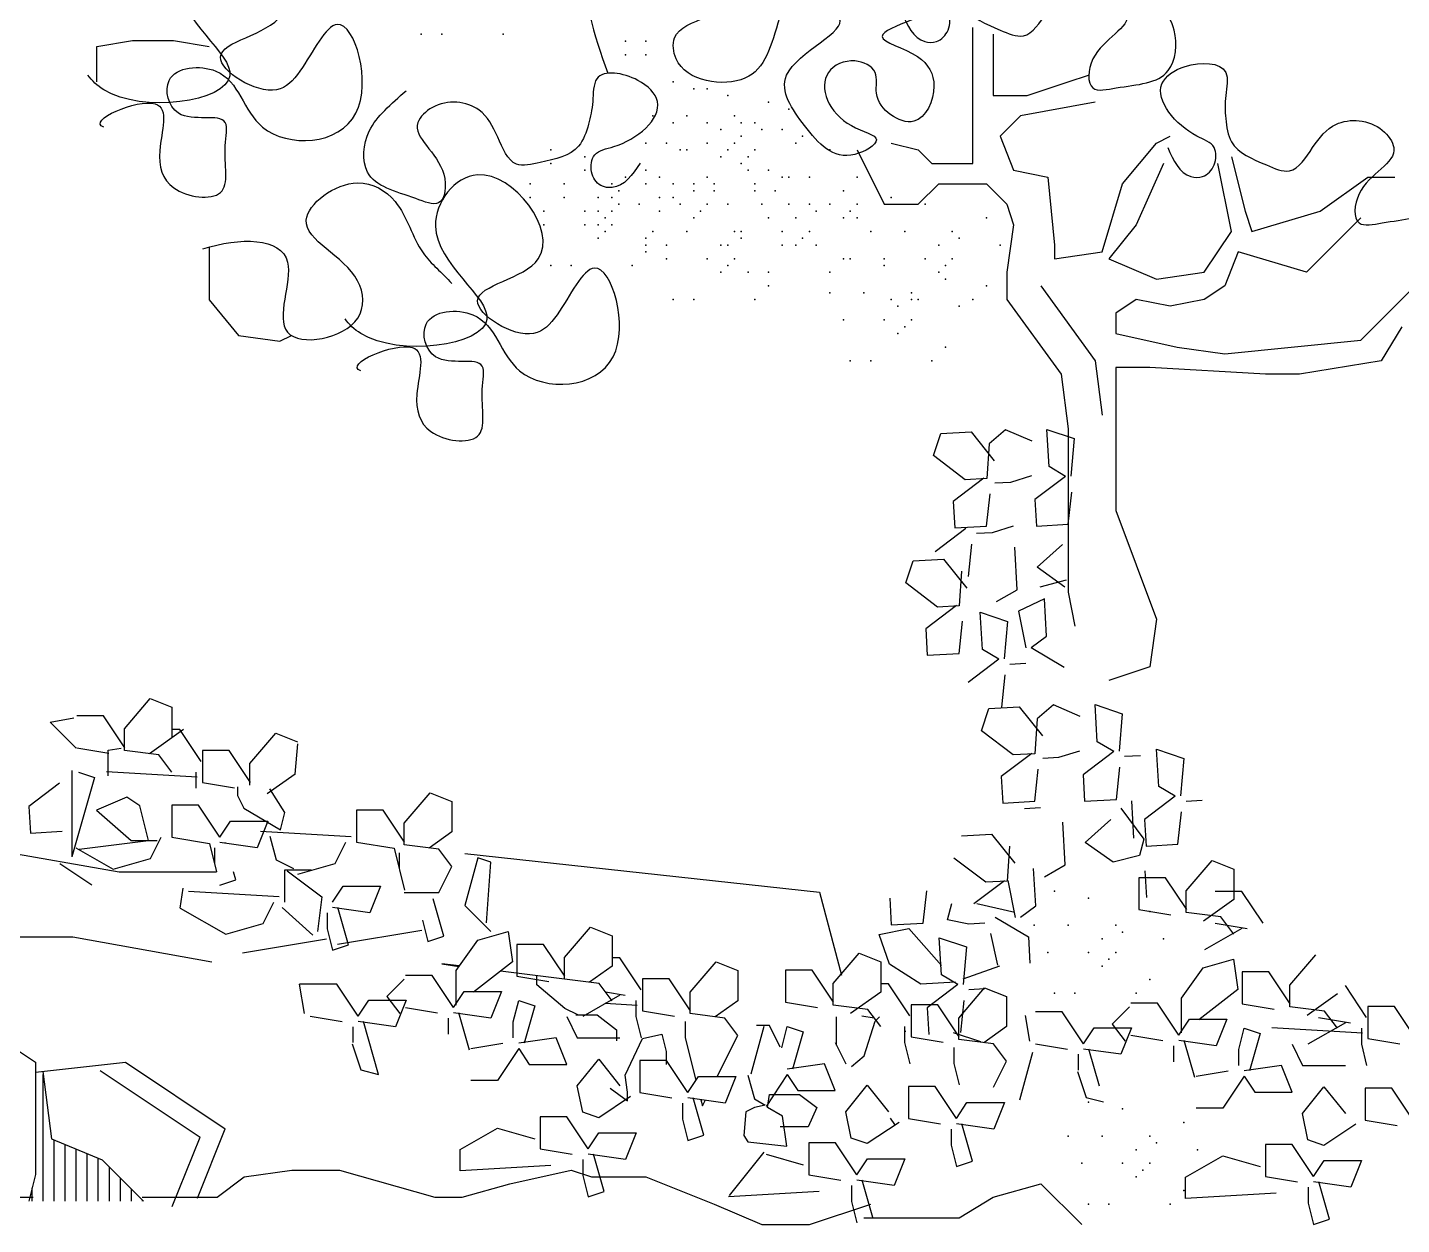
# Model space of a CAD drawing. Extents: x -15.8 to -8, y 56.1 to 69.5.
# Drawn here: x -12.624 to -10.648, y 66.645 to 68.366 of the extents above; entities that cross this region are included whole.
import ezdxf

# ---------------------------------------------------------------- set-up
doc = ezdxf.new("R2010")
doc.units = 0
doc.header["$LTSCALE"] = 0.01
doc.header["$MEASUREMENT"] = 0
doc.layers.add('MUEBLES', color=30, linetype='CONTINUOUS')

msp = doc.modelspace()

# ---------------------------------------------------------------- hatches: boundary and pattern name
at = {"layer": 'MUEBLES'}
h = msp.add_hatch(dxfattribs=at)
h.set_pattern_fill('LINE', color=256, scale=0.005, angle=90, style=0)
h.set_pattern_definition([(90, (-152.365038, -80.731848), (-0.015875, 1e-18), [])])
h.paths.add_polyline_path([(-12.457, 66.6782), (-12.4801, 66.7013), (-12.5165, 66.7377), (-12.5892, 66.7679), (-12.6021, 66.8648), (-12.6126, 66.8637), (-12.6126, 66.7165), (-12.6221, 66.6782)])

# ---------------------------------------------------------------- linework, layer by layer
for p, q in [((-11.2648, 68.3074), (-11.2648, 68.3661)), ((-12.5241, 68.3387), (-12.4732, 68.3472)), ((-12.5241, 68.2878), (-12.5241, 68.3387)), ((-12.4732, 68.3472), (-12.4139, 68.3472)), ((-12.4139, 68.3472), (-12.3629, 68.3387)), ((-11.2354, 68.3563), (-11.2354, 68.2683)), ((-11.2648, 68.2585), (-11.2648, 68.3074)), ((-11.1865, 68.2683), (-11.1277, 68.2879)), ((-11.1277, 68.2879), (-11.0984, 68.2977)), ((-11.2648, 68.1705), (-11.2648, 68.2585)), ((-11.2354, 68.2683), (-11.1865, 68.2683)), ((-11.0886, 68.2585), (-11.1963, 68.239)), ((-11.1963, 68.239), (-11.2256, 68.2096)), ((-11.3823, 68.1998), (-11.3431, 68.1901)), ((-11.2256, 68.2096), (-11.2061, 68.1607)), ((-11.0494, 68.1411), (-11.0005, 68.1998)), ((-11.0005, 68.1998), (-10.9809, 68.2096)), ((-11.4312, 68.1901), (-11.392, 68.1118)), ((-11.3431, 68.1901), (-11.3235, 68.1705)), ((-10.8928, 68.1803), (-10.8732, 68.102)), ((-11.3235, 68.1705), (-11.2942, 68.1705)), ((-11.2942, 68.1705), (-11.2648, 68.1705)), ((-11.2061, 68.1607), (-11.1571, 68.1509)), ((-10.9907, 68.1705), (-11.0298, 68.0825)), ((-10.8928, 68.0727), (-10.9124, 68.1705)), ((-11.3431, 68.1118), (-11.3137, 68.1411)), ((-11.3137, 68.1411), (-11.2452, 68.1411)), ((-11.2452, 68.1411), (-11.2158, 68.1118)), ((-11.1571, 68.1509), (-11.1473, 68.0531)), ((-11.0788, 68.0433), (-11.0494, 68.1411)), ((-10.7655, 68.102), (-10.697, 68.1509)), ((-10.697, 68.1509), (-10.6579, 68.1509)), ((-11.392, 68.1118), (-11.3725, 68.1118)), ((-11.3725, 68.1118), (-11.3431, 68.1118)), ((-11.2158, 68.1118), (-11.2061, 68.0825)), ((-10.8732, 68.102), (-10.8634, 68.0727)), ((-10.8634, 68.0727), (-10.7655, 68.102)), ((-11.2061, 68.0825), (-11.2158, 68.014)), ((-11.0298, 68.0825), (-11.069, 68.0335)), ((-10.7068, 68.0922), (-10.7851, 68.014)), ((-10.932, 68.014), (-10.8928, 68.0727)), ((-12.3629, 68.0505), (-12.3629, 67.9742)), ((-11.1473, 68.0531), (-11.1473, 68.0335)), ((-11.1473, 68.0335), (-11.0788, 68.0433)), ((-10.883, 68.0433), (-10.9026, 67.9944)), ((-10.7851, 68.014), (-10.883, 68.0433)), ((-11.069, 68.0335), (-11.0005, 68.0042)), ((-11.2158, 68.014), (-11.2158, 67.9749)), ((-11.0005, 68.0042), (-10.932, 68.014)), ((-11.1669, 67.9944), (-11.0886, 67.8868)), ((-10.9026, 67.9944), (-10.932, 67.9749)), ((-10.7068, 67.9162), (-10.6285, 67.9944)), ((-12.3629, 67.9742), (-12.3205, 67.9233)), ((-11.2158, 67.9749), (-11.1375, 67.8673)), ((-11.0298, 67.9749), (-11.0592, 67.9553)), ((-10.9809, 67.9651), (-11.0298, 67.9749)), ((-10.932, 67.9749), (-10.9809, 67.9651)), ((-11.0592, 67.9553), (-11.0592, 67.9259)), ((-12.3205, 67.9233), (-12.2611, 67.9148)), ((-12.2611, 67.9148), (-12.2442, 67.9233)), ((-11.0592, 67.9259), (-10.9711, 67.9064)), ((-10.6481, 67.9357), (-10.6774, 67.8868)), ((-10.9711, 67.9064), (-10.9026, 67.8966)), ((-10.9026, 67.8966), (-10.7068, 67.9162)), ((-11.0886, 67.8868), (-11.0788, 67.8086)), ((-10.6774, 67.8868), (-10.7949, 67.8673)), ((-11.1375, 67.8673), (-11.1277, 67.789)), ((-11.0592, 67.877), (-11.0592, 67.8086)), ((-11.0103, 67.877), (-11.0592, 67.877)), ((-10.8439, 67.8673), (-11.0103, 67.877)), ((-10.7949, 67.8673), (-10.8439, 67.8673)), ((-11.0592, 67.8086), (-11.0592, 67.7107)), ((-11.3108, 67.7823), (-11.2673, 67.7848)), ((-11.2673, 67.7848), (-11.2338, 67.743)), ((-11.2176, 67.7876), (-11.2414, 67.7675)), ((-11.1793, 67.7711), (-11.2176, 67.7876)), ((-11.1581, 67.7881), (-11.119, 67.7749)), ((-11.1551, 67.7345), (-11.1581, 67.7881)), ((-11.1277, 67.789), (-11.1277, 67.5542)), ((-11.3215, 67.7505), (-11.3108, 67.7823)), ((-11.2414, 67.7675), (-11.2448, 67.7174)), ((-11.119, 67.7749), (-11.1236, 67.7209)), ((-11.2759, 67.7157), (-11.3215, 67.7505)), ((-11.1313, 67.7205), (-11.1551, 67.7345)), ((-11.2489, 67.7178), (-11.293, 67.6846)), ((-11.2448, 67.7174), (-11.2759, 67.7157)), ((-11.2331, 67.7111), (-11.2102, 67.7124)), ((-11.2102, 67.7124), (-11.18, 67.7218)), ((-11.1313, 67.7205), (-11.1754, 67.6873)), ((-11.0592, 67.7107), (-11.0592, 67.6716)), ((-11.2449, 67.649), (-11.2399, 67.6953)), ((-11.1754, 67.6873), (-11.1733, 67.649)), ((-11.1274, 67.6516), (-11.1223, 67.698)), ((-11.293, 67.6846), (-11.2908, 67.6464)), ((-11.0592, 67.6716), (-11.0005, 67.5151)), ((-11.2908, 67.6464), (-11.2449, 67.649)), ((-11.2363, 67.64), (-11.2062, 67.6494)), ((-11.1733, 67.649), (-11.1274, 67.6516)), ((-11.275, 67.6454), (-11.3191, 67.6122)), ((-11.2593, 67.6387), (-11.2363, 67.64)), ((-11.2711, 67.5766), (-11.2661, 67.6229)), ((-11.201, 67.5575), (-11.2044, 67.6187)), ((-11.1721, 67.5899), (-11.1356, 67.6226)), ((-11.361, 67.5673), (-11.3503, 67.5991)), ((-11.3503, 67.5991), (-11.3068, 67.6016)), ((-11.3068, 67.6016), (-11.2732, 67.5598)), ((-11.1322, 67.5614), (-11.1721, 67.5899)), ((-11.3153, 67.5325), (-11.361, 67.5673)), ((-11.2809, 67.5843), (-11.2843, 67.5342)), ((-11.1306, 67.5713), (-11.1684, 67.5614)), ((-11.2307, 67.5405), (-11.201, 67.5575)), ((-11.1277, 67.5542), (-11.118, 67.5053)), ((-11.2883, 67.5347), (-11.3325, 67.5014)), ((-11.2843, 67.5342), (-11.3153, 67.5325)), ((-11.1619, 67.5444), (-11.1992, 67.5269)), ((-11.1588, 67.4908), (-11.1619, 67.5444)), ((-11.2844, 67.4658), (-11.2794, 67.5121)), ((-11.254, 67.525), (-11.2149, 67.5119)), ((-11.251, 67.4714), (-11.254, 67.525)), ((-11.2149, 67.5119), (-11.2195, 67.4579)), ((-11.1992, 67.5269), (-11.1885, 67.4738)), ((-11.0005, 67.5151), (-11.0103, 67.4466)), ((-11.3325, 67.5014), (-11.3303, 67.4632)), ((-11.1809, 67.4742), (-11.1588, 67.4908)), ((-11.2271, 67.4574), (-11.251, 67.4714)), ((-11.1809, 67.4742), (-11.1333, 67.4462)), ((-11.3303, 67.4632), (-11.2844, 67.4658)), ((-11.2271, 67.4574), (-11.2713, 67.4242)), ((-11.2114, 67.4506), (-11.1885, 67.4519)), ((-11.2232, 67.3885), (-11.2182, 67.4349)), ((-11.0103, 67.4466), (-11.069, 67.4271)), ((-12.4847, 67.3573), (-12.4474, 67.4009)), ((-12.4474, 67.4009), (-12.4162, 67.3884)), ((-11.1485, 67.3918), (-11.1723, 67.3718)), ((-11.1102, 67.3753), (-11.1485, 67.3918)), ((-11.086, 67.3387), (-11.089, 67.3923)), ((-11.089, 67.3923), (-11.0499, 67.3792)), ((-12.5914, 67.3669), (-12.5573, 67.3731)), ((-12.5147, 67.3761), (-12.5531, 67.3761)), ((-12.4841, 67.3302), (-12.5147, 67.3761)), ((-12.4162, 67.3884), (-12.4162, 67.3448)), ((-11.2524, 67.3547), (-11.2417, 67.3865)), ((-11.2417, 67.3865), (-11.1982, 67.389)), ((-11.1982, 67.389), (-11.1647, 67.3472)), ((-11.1723, 67.3718), (-11.1757, 67.3217)), ((-11.0499, 67.3792), (-11.0545, 67.3252)), ((-12.5542, 67.3298), (-12.5914, 67.3669)), ((-12.4847, 67.3262), (-12.4847, 67.3573)), ((-12.3998, 67.3566), (-12.4487, 67.3217)), ((-12.4049, 67.3566), (-12.4162, 67.3566)), ((-12.3742, 67.3106), (-12.4049, 67.3566)), ((-12.3041, 67.3075), (-12.2667, 67.3511)), ((-12.2667, 67.3511), (-12.2356, 67.3386)), ((-11.2068, 67.3199), (-11.2524, 67.3547)), ((-12.5531, 67.3302), (-12.5071, 67.3225)), ((-12.2392, 67.2924), (-12.2352, 67.336)), ((-11.0622, 67.3247), (-11.086, 67.3387)), ((-12.5078, 67.3267), (-12.4892, 67.3298)), ((-12.5078, 67.2896), (-12.5078, 67.3267)), ((-12.4349, 67.3199), (-12.4847, 67.3262)), ((-12.4162, 67.295), (-12.4349, 67.3199)), ((-12.3724, 67.3263), (-12.3724, 67.2804)), ((-12.3341, 67.3263), (-12.3724, 67.3263)), ((-12.3034, 67.2804), (-12.3341, 67.3263)), ((-11.1798, 67.3221), (-11.2239, 67.2889)), ((-11.1757, 67.3217), (-11.2068, 67.3199)), ((-11.164, 67.3153), (-11.1411, 67.3166)), ((-11.1411, 67.3166), (-11.1109, 67.326)), ((-11.0622, 67.3247), (-11.1063, 67.2915)), ((-11.0465, 67.318), (-11.0235, 67.3193)), ((-11.0005, 67.328), (-10.9614, 67.3149)), ((-10.9975, 67.2744), (-11.0005, 67.328)), ((-10.9614, 67.3149), (-10.966, 67.2609)), ((-12.5602, 67.2975), (-12.5602, 67.1735)), ((-12.5505, 67.2953), (-12.5275, 67.2876)), ((-12.3801, 67.2881), (-12.5104, 67.2957)), ((-12.3819, 67.2953), (-12.3819, 67.2723)), ((-12.3041, 67.2764), (-12.3041, 67.3075)), ((-12.2392, 67.2924), (-12.2792, 67.2639)), ((-11.1758, 67.2532), (-11.1708, 67.2996)), ((-11.1063, 67.2915), (-11.1042, 67.2533)), ((-11.0583, 67.2559), (-11.0532, 67.3022)), ((-12.5778, 67.2791), (-12.622, 67.2459)), ((-12.5275, 67.2876), (-12.5602, 67.1735)), ((-12.3724, 67.2804), (-12.3264, 67.2727)), ((-12.3219, 67.2741), (-12.3219, 67.2617)), ((-12.2538, 67.2369), (-12.2755, 67.271)), ((-11.2239, 67.2889), (-11.2217, 67.2506)), ((-10.9737, 67.2604), (-10.9975, 67.2744)), ((-12.4811, 67.259), (-12.5247, 67.2403)), ((-12.4624, 67.2466), (-12.4811, 67.259)), ((-12.3219, 67.2617), (-12.3127, 67.2431)), ((-12.0824, 67.2217), (-12.045, 67.2652)), ((-12.045, 67.2652), (-12.0139, 67.2528)), ((-12.0139, 67.2528), (-12.0139, 67.2092)), ((-11.2217, 67.2506), (-11.1758, 67.2532)), ((-11.1042, 67.2533), (-11.0583, 67.2559)), ((-11.0333, 67.2003), (-11.0363, 67.2538)), ((-10.9737, 67.2604), (-11.0178, 67.2272)), ((-10.9579, 67.2536), (-10.935, 67.2549)), ((-12.622, 67.2459), (-12.6198, 67.2076)), ((-12.5247, 67.2403), (-12.4749, 67.1968)), ((-12.45, 67.1968), (-12.4624, 67.2466)), ((-12.3781, 67.2475), (-12.4164, 67.2475)), ((-12.4164, 67.2475), (-12.4164, 67.2015)), ((-12.3474, 67.2015), (-12.3781, 67.2475)), ((-12.3127, 67.2431), (-12.26, 67.2122)), ((-12.26, 67.2122), (-12.2538, 67.2369)), ((-12.1507, 67.2405), (-12.1507, 67.1946)), ((-12.1124, 67.2405), (-12.1507, 67.2405)), ((-12.0818, 67.1946), (-12.1124, 67.2405)), ((-11.1902, 67.2429), (-11.1672, 67.2442)), ((-11.0521, 67.2431), (-11.0189, 67.1989)), ((-10.9698, 67.1915), (-10.9647, 67.2379)), ((-12.3474, 67.2015), (-12.3321, 67.2245)), ((-12.3321, 67.2245), (-12.2784, 67.2245)), ((-12.2784, 67.2245), (-12.2938, 67.1862)), ((-12.0824, 67.1905), (-12.0824, 67.2217)), ((-11.1319, 67.1618), (-11.1353, 67.223)), ((-11.103, 67.1941), (-11.0665, 67.2269)), ((-11.0178, 67.2272), (-11.0156, 67.1889)), ((-12.6198, 67.2076), (-12.5739, 67.2102)), ((-12.5496, 67.1843), (-12.45, 67.1968)), ((-12.4749, 67.1968), (-12.4375, 67.1968)), ((-12.447, 67.1709), (-12.4317, 67.2015)), ((-12.4164, 67.2015), (-12.3624, 67.1925)), ((-12.3624, 67.1925), (-12.3521, 67.1516)), ((-12.2938, 67.1862), (-12.3474, 67.1939)), ((-12.3394, 67.1927), (-12.3397, 67.1939)), ((-12.1584, 67.2022), (-12.2887, 67.2099)), ((-12.2755, 67.2029), (-12.2662, 67.1689)), ((-12.1814, 67.1639), (-12.1661, 67.1946)), ((-12.1507, 67.1946), (-12.0968, 67.1856)), ((-12.0139, 67.2092), (-12.0464, 67.186)), ((-11.2812, 67.2034), (-11.2377, 67.2058)), ((-11.2377, 67.2058), (-11.2041, 67.1641)), ((-11.0631, 67.1657), (-11.103, 67.1941)), ((-11.0189, 67.1989), (-11.0253, 67.1755)), ((-12.7057, 67.1895), (-12.4922, 67.1516)), ((-12.5543, 67.1862), (-12.5007, 67.1556)), ((-12.3551, 67.1862), (-12.3551, 67.1632)), ((-12.0968, 67.1856), (-12.0818, 67.1256)), ((-12.0894, 67.1792), (-12.0894, 67.1563)), ((-12.0326, 67.1843), (-12.0824, 67.1905)), ((-12.0139, 67.1594), (-12.0326, 67.1843)), ((-11.9765, 67.1719), (-11.9952, 67.1034)), ((-11.9949, 67.1781), (-11.4854, 67.1225)), ((-11.9578, 67.1656), (-11.9765, 67.1719)), ((-11.2118, 67.1886), (-11.2152, 67.1385)), ((-11.0253, 67.1755), (-11.0631, 67.1657)), ((-11.0156, 67.1889), (-10.9698, 67.1915)), ((-12.5314, 67.1326), (-12.5773, 67.1632)), ((-12.5007, 67.1556), (-12.447, 67.1709)), ((-12.2662, 67.1689), (-12.2414, 67.1565)), ((-12.2161, 67.1541), (-12.2544, 67.1541)), ((-12.2544, 67.1541), (-12.2544, 67.1082)), ((-12.2506, 67.1532), (-12.2008, 67.1158)), ((-12.2351, 67.1486), (-12.1814, 67.1639)), ((-12.216, 67.154), (-12.2161, 67.1541)), ((-12.0326, 67.1221), (-12.0139, 67.1594)), ((-11.9641, 67.0785), (-11.9578, 67.1656)), ((-11.2462, 67.1367), (-11.2919, 67.1715)), ((-11.1742, 67.1031), (-11.1773, 67.1567)), ((-11.1616, 67.1447), (-11.1319, 67.1618)), ((-11.0174, 67.1531), (-11.0152, 67.1148)), ((-10.9579, 67.1244), (-10.9205, 67.168)), ((-10.9205, 67.168), (-10.8894, 67.1556)), ((-10.8894, 67.1556), (-10.8894, 67.112)), ((-12.4922, 67.1516), (-12.3521, 67.1516)), ((-12.3474, 67.1326), (-12.3244, 67.1403)), ((-12.3244, 67.1403), (-12.3276, 67.1516)), ((-11.2192, 67.1389), (-11.2634, 67.1057)), ((-11.2152, 67.1385), (-11.2462, 67.1367)), ((-11.2146, 67.1392), (-11.2039, 67.0861)), ((-11.0262, 67.1433), (-11.0262, 67.0974)), ((-10.9879, 67.1433), (-11.0262, 67.1433)), ((-10.9572, 67.0974), (-10.9879, 67.1433)), ((-12.4042, 67.0996), (-12.4001, 67.1283)), ((-12.2621, 67.1158), (-12.3924, 67.1235)), ((-12.2008, 67.1158), (-12.207, 67.066)), ((-12.1854, 67.1082), (-12.1701, 67.1311)), ((-12.1701, 67.1311), (-12.1165, 67.1311)), ((-12.1165, 67.1311), (-12.1318, 67.0928)), ((-12.0824, 67.1221), (-12.0575, 67.1221)), ((-12.0575, 67.1221), (-12.045, 67.1221)), ((-12.045, 67.1221), (-12.0326, 67.1221)), ((-12.0254, 67.0593), (-12.0407, 67.113)), ((-11.4854, 67.1225), (-11.4535, 67.0031)), ((-11.3841, 67.1137), (-11.3819, 67.0755)), ((-11.336, 67.0781), (-11.331, 67.1244)), ((-10.9579, 67.0933), (-10.9579, 67.1244)), ((-10.878, 67.1237), (-10.9164, 67.1237)), ((-10.8474, 67.0778), (-10.878, 67.1237)), ((-12.4042, 67.0996), (-12.3387, 67.0622)), ((-12.2851, 67.0775), (-12.2697, 67.1082)), ((-12.2579, 67.1005), (-12.2136, 67.0606)), ((-12.1931, 67.0928), (-12.1931, 67.0699)), ((-12.1318, 67.0928), (-12.1854, 67.1005)), ((-12.1624, 67.0469), (-12.1778, 67.1005)), ((-11.9952, 67.1034), (-11.9578, 67.066)), ((-11.3013, 67.0826), (-11.295, 67.106)), ((-11.2588, 67.106), (-11.2044, 67.0937)), ((-11.1963, 67.0865), (-11.1742, 67.1031)), ((-11.0262, 67.0974), (-10.9802, 67.0897)), ((-10.908, 67.0871), (-10.9579, 67.0933)), ((-10.8894, 67.112), (-10.933, 67.0809)), ((-12.3387, 67.0622), (-12.2851, 67.0775)), ((-12.0561, 67.0823), (-12.0484, 67.0517)), ((-11.3819, 67.0755), (-11.336, 67.0781)), ((-11.2703, 67.0767), (-11.3013, 67.0826)), ((-11.2474, 67.078), (-11.2703, 67.0767)), ((-11.2325, 67.0865), (-11.1849, 67.0585)), ((-10.9164, 67.0778), (-10.8704, 67.0701)), ((-10.8894, 67.0622), (-10.908, 67.0871)), ((-12.8194, 67.0585), (-12.5589, 67.0585)), ((-12.5589, 67.0585), (-12.3589, 67.0222)), ((-12.1941, 67.055), (-12.315, 67.0349)), ((-12.1931, 67.0699), (-12.1854, 67.0392)), ((-12.057, 67.0674), (-12.178, 67.0473)), ((-12.0484, 67.0517), (-12.0254, 67.0593)), ((-12.0077, 67.01), (-11.9765, 67.0536)), ((-11.9765, 67.0536), (-11.9329, 67.066)), ((-11.9329, 67.066), (-11.9267, 67.0225)), ((-11.8519, 67.0287), (-11.8145, 67.0723)), ((-11.8145, 67.0723), (-11.7834, 67.0598)), ((-11.7834, 67.0598), (-11.7834, 67.0162)), ((-11.3996, 67.0618), (-11.3565, 67.0705)), ((-11.3847, 67.0189), (-11.3996, 67.0618)), ((-11.3565, 67.0705), (-11.3098, 67.017)), ((-11.3099, 67.0035), (-11.313, 67.057)), ((-11.313, 67.057), (-11.2739, 67.0439)), ((-11.2286, 67.0176), (-11.2388, 67.0631)), ((-11.1849, 67.0585), (-11.1827, 67.0202)), ((-10.878, 67.0701), (-10.9317, 67.0395)), ((-12.1854, 67.0392), (-12.1624, 67.0469)), ((-11.8819, 67.0475), (-11.9203, 67.0475)), ((-11.9203, 67.0475), (-11.9203, 67.0016)), ((-11.8513, 67.0016), (-11.8819, 67.0475)), ((-11.4657, 66.9913), (-11.4283, 67.0349)), ((-11.4283, 67.0349), (-11.3972, 67.0225)), ((-11.2739, 67.0439), (-11.2785, 66.9899)), ((-12.0031, 67.0164), (-12.0284, 67.0196)), ((-12.0284, 67.0196), (-12.0037, 67.0155)), ((-11.9267, 67.0225), (-11.9827, 66.9789)), ((-11.8519, 66.9976), (-11.8519, 67.0287)), ((-11.7834, 67.0162), (-11.8159, 66.9931)), ((-11.7721, 67.028), (-11.7834, 67.028)), ((-11.7414, 66.982), (-11.7721, 67.028)), ((-11.6713, 66.9789), (-11.6339, 67.0225)), ((-11.6339, 67.0225), (-11.6027, 67.01)), ((-11.3972, 67.0225), (-11.3972, 66.9789)), ((-11.3395, 66.9903), (-11.3847, 67.0189)), ((-11.2263, 67.0159), (-11.2789, 66.9975)), ((-10.9647, 66.9702), (-10.9336, 67.0138)), ((-10.9336, 67.0138), (-10.89, 67.0263)), ((-10.89, 67.0263), (-10.8837, 66.9827)), ((-10.809, 66.9889), (-10.7716, 67.0325)), ((-12.0824, 66.9976), (-12.1073, 66.9727)), ((-12.0422, 67.0028), (-12.0805, 67.0028)), ((-12.0115, 66.9568), (-12.0422, 67.0028)), ((-12.0077, 66.9602), (-12.0077, 67.01)), ((-11.8021, 66.9913), (-11.9439, 67.0091)), ((-11.9203, 67.0016), (-11.8743, 66.9939)), ((-11.8915, 67.0018), (-11.8915, 67.0018)), ((-11.8915, 66.9894), (-11.8915, 67.0018)), ((-11.7013, 66.9978), (-11.7396, 66.9978)), ((-11.7396, 66.9978), (-11.7396, 66.9518)), ((-11.6706, 66.9518), (-11.7013, 66.9978)), ((-11.6027, 67.01), (-11.6027, 66.9664)), ((-11.534, 67.0102), (-11.534, 66.9642)), ((-11.4957, 67.0102), (-11.534, 67.0102)), ((-11.465, 66.9642), (-11.4957, 67.0102)), ((-11.2861, 66.9895), (-11.3099, 67.0035)), ((-10.8773, 67.0078), (-10.8773, 66.9618)), ((-10.839, 67.0078), (-10.8773, 67.0078)), ((-10.8083, 66.9618), (-10.839, 67.0078)), ((-12.2257, 66.9478), (-12.2328, 66.9903)), ((-12.1793, 66.9903), (-12.2328, 66.9903)), ((-12.1486, 66.9444), (-12.1793, 66.9903)), ((-12.0115, 66.9568), (-11.9962, 66.9798)), ((-11.9962, 66.9798), (-11.9426, 66.9798)), ((-11.9426, 66.9798), (-11.9579, 66.9415)), ((-11.8512, 66.9553), (-11.8915, 66.9894)), ((-11.7721, 66.9744), (-11.8257, 66.9437)), ((-11.7834, 66.9664), (-11.8021, 66.9913)), ((-11.7929, 66.9791), (-11.7644, 66.9744)), ((-11.6713, 66.9478), (-11.6713, 66.9789)), ((-11.4657, 66.9602), (-11.4657, 66.9913)), ((-11.3972, 66.9789), (-11.4408, 66.9478)), ((-11.3858, 66.9906), (-11.3972, 66.9906)), ((-11.3552, 66.9447), (-11.3858, 66.9906)), ((-11.2898, 66.9931), (-11.3395, 66.9903)), ((-11.2861, 66.9895), (-11.3303, 66.9562)), ((-11.285, 66.9415), (-11.2477, 66.9851)), ((-11.2704, 66.9827), (-11.2475, 66.984)), ((-11.2477, 66.9851), (-11.2165, 66.9727)), ((-10.8837, 66.9827), (-10.9398, 66.9391)), ((-10.809, 66.9578), (-10.809, 66.9889)), ((-10.7405, 66.9765), (-10.7841, 66.9453)), ((-10.6985, 66.9422), (-10.7291, 66.9882)), ((-12.7548, 66.9727), (-12.6126, 66.878)), ((-12.1486, 66.9444), (-12.1333, 66.9673)), ((-12.1333, 66.9673), (-12.0796, 66.9673)), ((-12.1073, 66.9727), (-12.0886, 66.9478)), ((-12.0796, 66.9673), (-12.0949, 66.929)), ((-12.0805, 66.9568), (-12.0345, 66.9492)), ((-11.9254, 66.9361), (-11.9177, 66.9667)), ((-11.9177, 66.9667), (-11.8947, 66.959)), ((-11.8947, 66.959), (-11.91, 66.9054)), ((-11.8326, 66.9461), (-11.8512, 66.9553)), ((-11.7473, 66.9595), (-11.7934, 66.9622)), ((-11.7491, 66.9667), (-11.7491, 66.9437)), ((-11.6027, 66.9664), (-11.6352, 66.9433)), ((-11.534, 66.9642), (-11.488, 66.9566)), ((-11.4159, 66.954), (-11.4657, 66.9602)), ((-11.3534, 66.9604), (-11.3534, 66.9145)), ((-11.315, 66.9604), (-11.3534, 66.9604)), ((-11.3303, 66.9562), (-11.3281, 66.918)), ((-11.2844, 66.9145), (-11.315, 66.9604)), ((-11.2822, 66.9206), (-11.2772, 66.9669)), ((-11.2165, 66.9727), (-11.2165, 66.9291)), ((-11.0395, 66.9578), (-11.0644, 66.9329)), ((-10.9993, 66.963), (-11.0376, 66.963)), ((-10.9686, 66.917), (-10.9993, 66.963)), ((-10.9647, 66.9204), (-10.9647, 66.9702)), ((-10.8773, 66.9618), (-10.8313, 66.9542)), ((-10.7592, 66.9516), (-10.809, 66.9578)), ((-10.6967, 66.958), (-10.6967, 66.912)), ((-10.6583, 66.958), (-10.6967, 66.958)), ((-10.6277, 66.912), (-10.6583, 66.958)), ((-12.2176, 66.9444), (-12.1716, 66.9367)), ((-12.0949, 66.929), (-12.1486, 66.9367)), ((-12.1191, 66.8605), (-12.1409, 66.9367)), ((-12.0192, 66.9415), (-12.0192, 66.9185)), ((-11.9579, 66.9415), (-12.0115, 66.9492)), ((-11.9886, 66.8955), (-12.0039, 66.9492)), ((-11.9254, 66.9131), (-11.9254, 66.9361)), ((-11.8487, 66.9437), (-11.8334, 66.9131)), ((-11.8357, 66.9461), (-11.8048, 66.9461)), ((-11.8048, 66.9461), (-11.7769, 66.9244)), ((-11.7491, 66.9437), (-11.7414, 66.9131)), ((-11.7396, 66.9518), (-11.6936, 66.9441)), ((-11.6783, 66.9365), (-11.6783, 66.9135)), ((-11.6214, 66.9415), (-11.6713, 66.9478)), ((-11.6027, 66.9166), (-11.6214, 66.9415)), ((-11.461, 66.943), (-11.461, 66.9027)), ((-11.4242, 66.9447), (-11.4067, 66.9417)), ((-11.4208, 66.8873), (-11.4053, 66.9368)), ((-11.3972, 66.9291), (-11.4159, 66.954)), ((-11.4053, 66.9368), (-11.3991, 66.943)), ((-11.285, 66.9104), (-11.285, 66.9415)), ((-11.1828, 66.908), (-11.189, 66.9453)), ((-11.1363, 66.9505), (-11.1746, 66.9505)), ((-11.1057, 66.9046), (-11.1363, 66.9505)), ((-10.9686, 66.917), (-10.9533, 66.94)), ((-10.9533, 66.94), (-10.8996, 66.94)), ((-10.8996, 66.94), (-10.915, 66.9017)), ((-10.7675, 66.9422), (-10.7215, 66.9346)), ((-10.7405, 66.9267), (-10.7592, 66.9516)), ((-12.1563, 66.929), (-12.1563, 66.9061)), ((-11.7769, 66.9244), (-11.7769, 66.9089)), ((-11.7397, 66.912), (-11.7119, 66.9182)), ((-11.7119, 66.9182), (-11.7057, 66.8935)), ((-11.6325, 66.8572), (-11.6027, 66.9166)), ((-11.5654, 66.9291), (-11.5841, 66.8606)), ((-11.557, 66.9306), (-11.5756, 66.9306)), ((-11.5415, 66.8996), (-11.557, 66.9306)), ((-11.5391, 66.8987), (-11.5315, 66.9293)), ((-11.5315, 66.9293), (-11.5085, 66.9217)), ((-11.5085, 66.9217), (-11.5238, 66.8681)), ((-11.3629, 66.9293), (-11.3629, 66.9064)), ((-11.361, 66.9221), (-11.3629, 66.9222)), ((-11.2928, 66.9209), (-11.2537, 66.9078)), ((-11.2165, 66.9291), (-11.249, 66.9059)), ((-11.1057, 66.9046), (-11.0903, 66.9276)), ((-11.0903, 66.9276), (-11.0367, 66.9276)), ((-11.0644, 66.9329), (-11.0457, 66.908)), ((-11.0367, 66.9276), (-11.052, 66.8893)), ((-11.0376, 66.917), (-10.9916, 66.9094)), ((-10.8824, 66.8963), (-10.8748, 66.9269)), ((-10.8748, 66.9269), (-10.8518, 66.9193)), ((-10.8518, 66.9193), (-10.8671, 66.8656)), ((-10.7043, 66.9197), (-10.8346, 66.9273)), ((-10.7291, 66.9346), (-10.7828, 66.9039)), ((-10.7061, 66.9269), (-10.7061, 66.9039)), ((-12.1572, 66.9042), (-12.1447, 66.8668)), ((-11.9867, 66.8978), (-11.9407, 66.9054)), ((-11.9177, 66.8978), (-11.9484, 66.8518)), ((-11.864, 66.9131), (-11.9177, 66.9054)), ((-11.9177, 66.8978), (-11.9024, 66.8748)), ((-11.8487, 66.8748), (-11.864, 66.9131)), ((-11.8334, 66.9131), (-11.7721, 66.9131)), ((-11.7645, 66.8594), (-11.7397, 66.912)), ((-11.6783, 66.9135), (-11.6629, 66.8519)), ((-11.4625, 66.9064), (-11.4472, 66.8757)), ((-11.3629, 66.9064), (-11.3552, 66.8757)), ((-11.3534, 66.9145), (-11.3074, 66.9068)), ((-11.292, 66.8991), (-11.292, 66.8762)), ((-11.2352, 66.9042), (-11.285, 66.9104)), ((-11.2165, 66.8793), (-11.2352, 66.9042)), ((-11.1746, 66.9046), (-11.1287, 66.8969)), ((-11.052, 66.8893), (-11.1057, 66.8969)), ((-11.0827, 66.8433), (-11.098, 66.8969)), ((-10.9763, 66.9017), (-10.9763, 66.8787)), ((-10.915, 66.9017), (-10.9686, 66.9094)), ((-10.9456, 66.8558), (-10.9609, 66.9094)), ((-10.8824, 66.8733), (-10.8824, 66.8963)), ((-10.8058, 66.9039), (-10.7905, 66.8733)), ((-10.7061, 66.9039), (-10.6985, 66.8733)), ((-10.6967, 66.912), (-10.6507, 66.9044)), ((-12.6126, 66.8637), (-12.4832, 66.878)), ((-12.6126, 66.878), (-12.6126, 66.7165)), ((-12.4832, 66.878), (-12.3395, 66.7822)), ((-11.8334, 66.8442), (-11.8027, 66.8824)), ((-11.8027, 66.8824), (-11.7721, 66.8442)), ((-11.7053, 66.8802), (-11.7436, 66.8802)), ((-11.7436, 66.8802), (-11.7436, 66.8343)), ((-11.7057, 66.8935), (-11.7057, 66.8749)), ((-11.6746, 66.8343), (-11.7053, 66.8802)), ((-11.4778, 66.8757), (-11.5315, 66.8681)), ((-11.4625, 66.8374), (-11.4778, 66.8757)), ((-11.4393, 66.8718), (-11.4208, 66.8873)), ((-11.292, 66.8762), (-11.2844, 66.8455)), ((-11.2352, 66.8419), (-11.2165, 66.8793)), ((-11.1791, 66.8917), (-11.1978, 66.8233)), ((-11.1133, 66.8893), (-11.1133, 66.8663)), ((-12.6021, 66.8648), (-12.5892, 66.7679)), ((-12.5196, 66.8659), (-12.3758, 66.7701)), ((-12.1447, 66.8668), (-12.1191, 66.8605)), ((-11.9024, 66.8748), (-11.8487, 66.8748)), ((-11.7614, 66.8347), (-11.7645, 66.8594)), ((-11.6746, 66.8343), (-11.6593, 66.8572)), ((-11.6593, 66.8572), (-11.6056, 66.8572)), ((-11.6056, 66.8572), (-11.621, 66.819)), ((-11.588, 66.8594), (-11.5787, 66.8254)), ((-11.5315, 66.8604), (-11.5621, 66.8145)), ((-11.5315, 66.8604), (-11.5161, 66.8374)), ((-11.1142, 66.8644), (-11.1018, 66.8271)), ((-10.9437, 66.858), (-10.8978, 66.8656)), ((-10.8748, 66.858), (-10.9054, 66.812)), ((-10.8211, 66.8733), (-10.8748, 66.8656)), ((-10.8748, 66.858), (-10.8594, 66.835)), ((-10.8058, 66.835), (-10.8211, 66.8733)), ((-10.7905, 66.8733), (-10.7291, 66.8733)), ((-11.9484, 66.8518), (-11.9867, 66.8518)), ((-11.8257, 66.8059), (-11.8334, 66.8442)), ((-11.7862, 66.8408), (-11.7614, 66.8223)), ((-11.5161, 66.8374), (-11.4625, 66.8374)), ((-11.4472, 66.8068), (-11.4165, 66.8451)), ((-11.4165, 66.8451), (-11.3858, 66.8068)), ((-11.3574, 66.8429), (-11.3574, 66.7969)), ((-11.319, 66.8429), (-11.3574, 66.8429)), ((-11.2884, 66.7969), (-11.319, 66.8429)), ((-10.7905, 66.8044), (-10.7598, 66.8427)), ((-10.7598, 66.8427), (-10.7291, 66.8044)), ((-10.7007, 66.8404), (-10.7007, 66.7945)), ((-10.6623, 66.8404), (-10.7007, 66.8404)), ((-10.6317, 66.7945), (-10.6623, 66.8404)), ((-11.7567, 66.8288), (-11.8027, 66.7982)), ((-11.7614, 66.8223), (-11.7614, 66.8347)), ((-11.7436, 66.8343), (-11.6976, 66.8266)), ((-11.6823, 66.819), (-11.6823, 66.796)), ((-11.621, 66.819), (-11.6746, 66.8266)), ((-11.6516, 66.773), (-11.667, 66.8266)), ((-11.6559, 66.8239), (-11.6536, 66.815)), ((-11.6536, 66.815), (-11.6496, 66.823)), ((-11.5787, 66.8254), (-11.5632, 66.8161)), ((-11.5601, 66.813), (-11.557, 66.8316)), ((-11.557, 66.8316), (-11.5137, 66.8316)), ((-11.5137, 66.8316), (-11.4889, 66.813)), ((-11.2884, 66.7969), (-11.2731, 66.8199)), ((-11.2731, 66.8199), (-11.2194, 66.8199)), ((-11.2194, 66.8199), (-11.2347, 66.7816)), ((-11.1018, 66.8271), (-11.0769, 66.8208)), ((-10.8594, 66.835), (-10.8058, 66.835)), ((-11.8486, 66.7993), (-11.8869, 66.7993)), ((-11.8869, 66.7993), (-11.8869, 66.7533)), ((-11.8179, 66.7533), (-11.8486, 66.7993)), ((-11.8027, 66.7982), (-11.8257, 66.8059)), ((-11.5911, 66.8068), (-11.5942, 66.7728)), ((-11.5787, 66.813), (-11.5911, 66.8068)), ((-11.5632, 66.8161), (-11.5787, 66.813)), ((-11.5384, 66.8006), (-11.5601, 66.813)), ((-11.5322, 66.7573), (-11.5384, 66.8006)), ((-11.4889, 66.813), (-11.5013, 66.7851)), ((-11.4395, 66.7685), (-11.4472, 66.8068)), ((-11.3836, 66.7975), (-11.3774, 66.7882)), ((-11.3574, 66.7969), (-11.3114, 66.7893)), ((-10.9054, 66.812), (-10.9437, 66.812)), ((-10.7828, 66.7661), (-10.7905, 66.8044)), ((-12.3794, 66.6826), (-12.3395, 66.7822)), ((-12.002, 66.7522), (-11.9484, 66.7829)), ((-11.9484, 66.7829), (-11.8947, 66.7676)), ((-11.6823, 66.796), (-11.6746, 66.7653)), ((-11.5013, 66.7851), (-11.5415, 66.7851)), ((-11.3705, 66.7915), (-11.4165, 66.7609)), ((-11.2961, 66.7816), (-11.2961, 66.7586)), ((-11.2347, 66.7816), (-11.2884, 66.7893)), ((-11.2654, 66.7357), (-11.2807, 66.7893)), ((-10.7138, 66.7891), (-10.7598, 66.7584)), ((-10.7007, 66.7945), (-10.6547, 66.7868)), ((-12.5892, 66.7679), (-12.5165, 66.7377)), ((-12.4157, 66.6705), (-12.3758, 66.7701)), ((-11.8179, 66.7533), (-11.8026, 66.7763)), ((-11.8026, 66.7763), (-11.7489, 66.7763)), ((-11.7489, 66.7763), (-11.7642, 66.738)), ((-11.6746, 66.7653), (-11.6516, 66.773)), ((-11.5942, 66.7728), (-11.588, 66.7635)), ((-11.588, 66.7635), (-11.5322, 66.7573)), ((-11.5006, 66.762), (-11.5006, 66.716)), ((-11.4623, 66.762), (-11.5006, 66.762)), ((-11.4317, 66.716), (-11.4623, 66.762)), ((-11.4165, 66.7609), (-11.4395, 66.7685)), ((-11.2961, 66.7586), (-11.2884, 66.728)), ((-10.8439, 66.7595), (-10.8439, 66.7136)), ((-10.8056, 66.7595), (-10.8439, 66.7595)), ((-10.775, 66.7136), (-10.8056, 66.7595)), ((-10.7598, 66.7584), (-10.7828, 66.7661)), ((-12.5165, 66.7377), (-12.4801, 66.7013)), ((-12.002, 66.7216), (-12.002, 66.7522)), ((-11.8869, 66.7533), (-11.8409, 66.7457)), ((-11.8256, 66.738), (-11.8256, 66.7151)), ((-11.7642, 66.738), (-11.8179, 66.7457)), ((-11.7949, 66.6921), (-11.8102, 66.7457)), ((-11.5654, 66.7486), (-11.6152, 66.6863)), ((-11.5621, 66.7455), (-11.5085, 66.7302)), ((-11.4317, 66.716), (-11.4163, 66.739)), ((-11.4163, 66.739), (-11.3627, 66.739)), ((-11.3627, 66.739), (-11.378, 66.7007)), ((-10.9591, 66.7125), (-10.9054, 66.7431)), ((-10.9054, 66.7431), (-10.8518, 66.7278)), ((-12.3122, 66.713), (-12.2437, 66.7228)), ((-12.2437, 66.7228), (-12.1752, 66.7228)), ((-12.1752, 66.7228), (-12.0381, 66.6837)), ((-11.8717, 66.7293), (-12.002, 66.7216)), ((-11.9305, 66.7032), (-11.8424, 66.7228)), ((-11.8424, 66.7228), (-11.813, 66.713)), ((-11.2884, 66.728), (-11.2654, 66.7357)), ((-10.775, 66.7136), (-10.7596, 66.7365)), ((-10.7596, 66.7365), (-10.706, 66.7365)), ((-10.706, 66.7365), (-10.7213, 66.6983)), ((-12.6126, 66.7165), (-12.6221, 66.6782)), ((-12.4801, 66.7013), (-12.457, 66.6782)), ((-12.3514, 66.6837), (-12.3122, 66.713)), ((-11.999, 66.6837), (-11.9305, 66.7032)), ((-11.8256, 66.7151), (-11.8179, 66.6844)), ((-11.813, 66.713), (-11.7347, 66.713)), ((-11.7347, 66.713), (-11.6368, 66.6739)), ((-11.5006, 66.716), (-11.4547, 66.7083)), ((-11.4393, 66.7007), (-11.4393, 66.6777)), ((-11.378, 66.7007), (-11.4317, 66.7083)), ((-11.4087, 66.6547), (-11.424, 66.7083)), ((-11.2354, 66.6837), (-11.1669, 66.7032)), ((-11.1669, 66.7032), (-11.1082, 66.6445)), ((-10.9591, 66.6818), (-10.9591, 66.7125)), ((-10.8439, 66.7136), (-10.798, 66.7059)), ((-10.7826, 66.6983), (-10.7826, 66.6753)), ((-10.7213, 66.6983), (-10.775, 66.7059)), ((-10.752, 66.6523), (-10.7673, 66.7059)), ((-12.6647, 66.6837), (-12.6157, 66.6837)), ((-12.4591, 66.6837), (-12.4297, 66.6837)), ((-12.4297, 66.6837), (-12.3808, 66.6837)), ((-12.3808, 66.6837), (-12.3514, 66.6837)), ((-12.0381, 66.6837), (-11.999, 66.6837)), ((-11.8179, 66.6844), (-11.7949, 66.6921)), ((-11.4855, 66.6919), (-11.6158, 66.6843)), ((-11.2844, 66.6543), (-11.2354, 66.6837)), ((-10.8288, 66.6895), (-10.9591, 66.6818)), ((-11.6368, 66.6739), (-11.5683, 66.6445)), ((-11.4997, 66.6445), (-11.4116, 66.6739)), ((-11.4393, 66.6777), (-11.4317, 66.6471)), ((-10.7826, 66.6753), (-10.775, 66.6446)), ((-11.5683, 66.6445), (-11.4997, 66.6445)), ((-11.4214, 66.6543), (-11.3431, 66.6543)), ((-11.3431, 66.6543), (-11.2844, 66.6543)), ((-10.775, 66.6446), (-10.752, 66.6523))]:
    msp.add_line(p, q, dxfattribs=at)
for points, knots in [([(-12.5144, 68.2228), (-12.5398, 68.2321), (-12.4045, 68.2904), (-12.4421, 68.188), (-12.4236, 68.1254), (-12.3251, 68.1125), (-12.3454, 68.1827), (-12.3291, 68.2499), (-12.4136, 68.2199), (-12.4354, 68.3081), (-12.3221, 68.317), (-12.3074, 68.1902), (-12.1039, 68.1995), (-12.1686, 68.4281), (-12.222, 68.3111), (-12.2732, 68.256), (-12.4044, 68.3398), (-12.1855, 68.3658), (-12.3354, 68.5611), (-12.4532, 68.4051), (-12.237, 68.2723), (-12.4792, 68.2396), (-12.5312, 68.2894), (-12.537, 68.2977)], [0, 0, 0, 0, 0.081162, 0.148624, 0.205984, 0.273496, 0.340959, 0.374523, 0.44303, 0.491902, 0.560409, 0.665297, 0.801153, 0.931495, 1.017485, 1.060487, 1.153796, 1.259988, 1.409073, 1.504508, 1.657756, 1.840252, 1.87097, 1.87097, 1.87097, 1.87097]), ([(-12.372, 68.0479), (-12.3189, 68.0643), (-12.2116, 68.0654), (-12.2931, 67.8959), (-12.1365, 67.9239), (-12.1425, 68.0287), (-12.2704, 68.076), (-12.1565, 68.1611), (-12.0819, 68.115), (-12.0662, 68.0428), (-12.0277, 68.0135), (-12.0139, 67.998)], [3.139475, 3.139475, 3.139475, 3.139475, 3.2674691, 3.3681601, 3.4709202, 3.5246219, 3.6389725, 3.7303212, 3.7903976, 3.8745223, 3.9355003, 3.9355003, 3.9355003, 3.9355003]), ([(-12.1447, 67.8723), (-12.1702, 67.8816), (-12.0349, 67.9399), (-12.0724, 67.8375), (-12.054, 67.775), (-11.9555, 67.762), (-11.9757, 67.8323), (-11.9595, 67.8994), (-12.044, 67.8695), (-12.0658, 67.9576), (-11.9525, 67.9665), (-11.9378, 67.8397), (-11.7342, 67.8491), (-11.799, 68.0776), (-11.8523, 67.9606), (-11.9036, 67.9055), (-12.0348, 67.9893), (-11.8159, 68.0153), (-11.9658, 68.2106), (-12.0836, 68.0547), (-11.8674, 67.9218), (-12.1095, 67.8891), (-12.1616, 67.9389), (-12.1674, 67.9472)], [0, 0, 0, 0, 0.081162, 0.148624, 0.205984, 0.273496, 0.340959, 0.374523, 0.44303, 0.491902, 0.560409, 0.665297, 0.801153, 0.931495, 1.017485, 1.060487, 1.153796, 1.259988, 1.409073, 1.504508, 1.657756, 1.840252, 1.87097, 1.87097, 1.87097, 1.87097])]:
    msp.add_open_spline(points, degree=3, knots=knots, dxfattribs=at)
at = {"layer": 'MUEBLES', "end_tangent": (-0.529817, -0.848112)}
msp.add_spline([(-11.3525, 68.3769), (-11.3949, 68.3531), (-11.3443, 68.3242), (-11.3206, 68.2818), (-11.3495, 68.2312), (-11.3826, 68.2405), (-11.4032, 68.2715), (-11.4053, 68.3014), (-11.4342, 68.318), (-11.4724, 68.3014), (-11.4394, 68.225), (-11.4033, 68.2043), (-11.4343, 68.1836), (-11.5066, 68.225), (-11.5324, 68.2973), (-11.4569, 68.379), (-11.493, 68.3997), (-11.522, 68.4162), (-11.5427, 68.38), (-11.5923, 68.2932), (-11.6915, 68.3211), (-11.6935, 68.3511), (-11.647, 68.3821), (-11.5715, 68.4637), (-11.6521, 68.4906), (-11.8113, 68.4472), (-11.7897, 68.3004)], degree=3, dxfattribs=at)
at = {"layer": 'MUEBLES'}
for points in [[(-11.3671, 68.3874), (-11.3338, 68.3458), (-11.3171, 68.3458), (-11.3004, 68.3624), (-11.3004, 68.3874), (-11.3254, 68.4041), (-11.3755, 68.479), (-11.3421, 68.504), (-11.2838, 68.4957), (-11.2838, 68.4624), (-11.2838, 68.429), (-11.2754, 68.3957), (-11.2254, 68.3624), (-11.1921, 68.3541), (-11.1587, 68.3874), (-11.1254, 68.4207), (-11.0587, 68.4124), (-11.042, 68.3874), (-11.092, 68.3208), (-11.092, 68.2791), (-11.0587, 68.2791), (-10.9837, 68.3041), (-10.9753, 68.3624), (-10.992, 68.3957), (-11.017, 68.429)], [(-11.7428, 68.1709), (-11.7832, 68.1359), (-11.7996, 68.1389), (-11.8129, 68.1583), (-11.8084, 68.1829), (-11.7808, 68.1948), (-11.7181, 68.2595), (-11.7464, 68.2901), (-11.8053, 68.2924), (-11.8113, 68.2596), (-11.8173, 68.2269), (-11.8315, 68.1956), (-11.8867, 68.1719), (-11.921, 68.1697), (-11.9478, 68.2085), (-11.9746, 68.2473), (-12.0417, 68.2511), (-12.0626, 68.2295), (-12.0254, 68.155), (-12.0329, 68.114), (-12.0657, 68.12), (-12.135, 68.1581), (-12.1327, 68.217), (-12.1103, 68.2468), (-12.0797, 68.275)], [(-10.9844, 68.1934), (-10.9511, 68.1517), (-10.9344, 68.1517), (-10.9178, 68.1684), (-10.9178, 68.1934), (-10.9428, 68.21), (-10.9928, 68.285), (-10.9594, 68.31), (-10.9011, 68.3016), (-10.9011, 68.2683), (-10.9011, 68.235), (-10.8928, 68.2017), (-10.8427, 68.1684), (-10.8094, 68.16), (-10.7761, 68.1934), (-10.7427, 68.2267), (-10.676, 68.2184), (-10.6594, 68.1934), (-10.7094, 68.1267), (-10.7094, 68.0851), (-10.676, 68.0851), (-10.601, 68.1101), (-10.5927, 68.1684), (-10.6093, 68.2017), (-10.6343, 68.235)]]:
    msp.add_spline(points, degree=3, dxfattribs=at)
for p in [(-12.0577, 68.3563), (-12.0283, 68.3563), (-11.9402, 68.3563), (-11.764, 68.3466), (-11.7347, 68.3466), (-11.764, 68.327), (-11.7347, 68.327), (-11.6955, 68.2879), (-11.6661, 68.2781), (-11.6466, 68.2781), (-11.6172, 68.2683), (-11.5585, 68.2585), (-11.7249, 68.239), (-11.6759, 68.239), (-11.6074, 68.239), (-11.5291, 68.2487), (-11.6955, 68.2292), (-11.6466, 68.2292), (-11.627, 68.2194), (-11.5976, 68.2292), (-11.578, 68.2292), (-11.5683, 68.2194), (-11.5389, 68.2194), (-11.7347, 68.1998), (-11.7053, 68.1998), (-11.6466, 68.1998), (-11.6074, 68.1998), (-11.5976, 68.2096), (-11.5193, 68.1998), (-11.5095, 68.2096), (-11.8717, 68.1901), (-11.8228, 68.1803), (-11.6857, 68.1901), (-11.6759, 68.1901), (-11.627, 68.1803), (-11.6172, 68.1901), (-11.6172, 68.1901), (-11.5878, 68.1803), (-11.578, 68.1901), (-11.4704, 68.1901), (-11.8717, 68.1705), (-11.8717, 68.1705), (-11.8228, 68.1607), (-11.8228, 68.1607), (-11.7347, 68.1607), (-11.5976, 68.1705), (-11.5976, 68.1705), (-11.5878, 68.1607), (-11.5585, 68.1607), (-11.9011, 68.1411), (-11.8521, 68.1411), (-11.7836, 68.1411), (-11.764, 68.1509), (-11.7347, 68.1411), (-11.7347, 68.1411), (-11.7151, 68.1509), (-11.6955, 68.1411), (-11.6661, 68.1411), (-11.6466, 68.1509), (-11.6368, 68.1411), (-11.578, 68.1411), (-11.5389, 68.1509), (-11.5291, 68.1509), (-11.4997, 68.1509), (-11.4312, 68.1509), (-11.9011, 68.1216), (-11.9011, 68.1216), (-11.8521, 68.1216), (-11.8521, 68.1216), (-11.8032, 68.1216), (-11.7836, 68.1216), (-11.7836, 68.1216), (-11.7738, 68.1314), (-11.7151, 68.1216), (-11.6955, 68.1216), (-11.6661, 68.1314), (-11.6661, 68.1314), (-11.6368, 68.1314), (-11.578, 68.1314), (-11.5487, 68.1314), (-11.4508, 68.1314), (-11.4508, 68.1314), (-11.3823, 68.1216), (-11.8815, 68.102), (-11.8228, 68.102), (-11.8032, 68.102), (-11.8032, 68.102), (-11.7836, 68.102), (-11.7738, 68.1118), (-11.7738, 68.1118), (-11.7445, 68.1118), (-11.7151, 68.102), (-11.7151, 68.102), (-11.6857, 68.1118), (-11.6564, 68.102), (-11.6466, 68.1118), (-11.6466, 68.1118), (-11.6172, 68.1118), (-11.5683, 68.1118), (-11.5291, 68.1118), (-11.4997, 68.1118), (-11.4899, 68.102), (-11.4704, 68.1118), (-11.441, 68.102), (-11.4312, 68.1118), (-11.3333, 68.1118), (-11.8815, 68.0825), (-11.8815, 68.0825), (-11.8228, 68.0825), (-11.8228, 68.0825), (-11.8032, 68.0825), (-11.7934, 68.0922), (-11.7836, 68.0825), (-11.7836, 68.0825), (-11.6661, 68.0922), (-11.5585, 68.0922), (-11.5193, 68.0922), (-11.4508, 68.0922), (-11.4312, 68.0922), (-11.2452, 68.0922), (-11.8032, 68.0629), (-11.8032, 68.0629), (-11.7934, 68.0727), (-11.7934, 68.0727), (-11.7347, 68.0629), (-11.7249, 68.0727), (-11.6759, 68.0727), (-11.6074, 68.0727), (-11.5976, 68.0727), (-11.5976, 68.0727), (-11.5976, 68.0629), (-11.5389, 68.0727), (-11.5095, 68.0629), (-11.4997, 68.0727), (-11.4116, 68.0727), (-11.3627, 68.0727), (-11.2942, 68.0727), (-11.2844, 68.0629), (-11.7347, 68.0531), (-11.7347, 68.0433), (-11.7347, 68.0433), (-11.7053, 68.0531), (-11.627, 68.0531), (-11.6172, 68.0531), (-11.5389, 68.0531), (-11.5193, 68.0531), (-11.5193, 68.0531), (-11.4899, 68.0531), (-11.3137, 68.0531), (-11.2256, 68.0531), (-11.8717, 68.0238), (-11.8717, 68.0238), (-11.8424, 68.0238), (-11.8424, 68.0238), (-11.7543, 68.0238), (-11.7543, 68.0238), (-11.7053, 68.0335), (-11.6466, 68.0335), (-11.6172, 68.0238), (-11.6074, 68.0335), (-11.4508, 68.0335), (-11.441, 68.0335), (-11.392, 68.0335), (-11.392, 68.0238), (-11.3333, 68.0335), (-11.3039, 68.0238), (-11.2942, 68.0335), (-11.627, 68.014), (-11.5878, 68.014), (-11.5585, 68.014), (-11.4704, 68.014), (-11.3137, 68.014), (-11.3039, 68.0042), (-11.5585, 67.9944), (-11.4704, 67.9846), (-11.4214, 67.9846), (-11.3529, 67.9846), (-11.2452, 67.9944), (-11.6955, 67.9749), (-11.6661, 67.9749), (-11.578, 67.9749), (-11.3823, 67.9749), (-11.3725, 67.9651), (-11.3529, 67.9749), (-11.3431, 67.9749), (-11.2844, 67.9651), (-11.2648, 67.9749), (-11.4508, 67.9455), (-11.392, 67.9455), (-11.3529, 67.9455), (-11.3725, 67.9259), (-11.3627, 67.9357), (-11.3039, 67.9064), (-11.441, 67.8868), (-11.4116, 67.8868), (-11.3235, 67.8868), (-11.1473, 67.1238), (-11.0984, 67.1141), (-11.0103, 67.0945), (-11.1767, 67.0749), (-11.1277, 67.0749), (-11.0592, 67.0749), (-11.0788, 67.0554), (-11.0494, 67.0651), (-10.9907, 67.0554), (-11.1571, 67.0358), (-11.0984, 67.0358), (-11.0592, 67.0358), (-11.0788, 67.0162), (-11.069, 67.026), (-11.0103, 66.9967), (-11.1473, 66.9771), (-11.118, 66.9771), (-11.0298, 66.9771), (-11.0984, 66.8206), (-11.0494, 66.8108), (-10.9613, 66.7913), (-11.1277, 66.7717), (-11.0788, 66.7717), (-11.0103, 66.7717), (-11.0005, 66.7619), (-11.0298, 66.7521), (-10.9417, 66.7521), (-11.1082, 66.7326), (-11.0494, 66.7326), (-11.0201, 66.7228), (-11.0103, 66.7326), (-11.0298, 66.713), (-10.9613, 66.6934), (-11.0984, 66.6739), (-11.069, 66.6739), (-10.9809, 66.6739)]:
    msp.add_point(p, dxfattribs=at)

doc.saveas('drawing.dxf')
